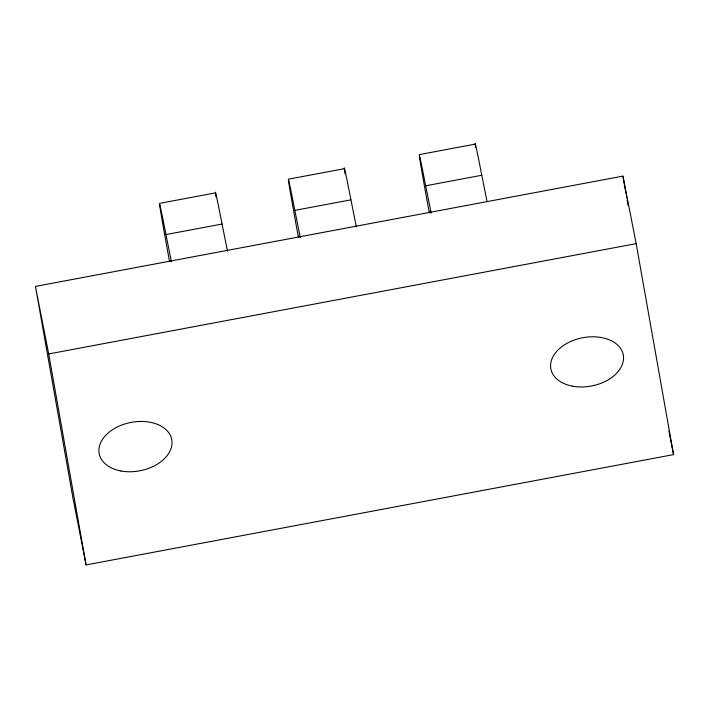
<?xml version="1.0" encoding="UTF-8"?>
<svg xmlns="http://www.w3.org/2000/svg" width="709" height="709" viewBox="0 0 709 709"><rect width="100%" height="100%" fill="white"/><g stroke="black" fill="none" stroke-linecap="round" stroke-linejoin="round"><path stroke-width="1.06" d="M159.49 203.386L215.589 192.857M288.368 179.191L344.468 168.653M419.214 154.624L475.322 144.087M169.486 261.275A95.573 0.869 79.4 0 1 165.95 234.564L222.059 224.035L227.483 251.11M298.365 237.072A95.573 0.869 79.4 0 1 294.838 210.369L350.937 199.832L356.361 226.907M429.22 212.505A95.573 0.869 79.4 0 1 425.684 185.793L481.783 175.265L486.994 201.259M35.45 286.409L622.919 176.107L636.168 243.639L673.55 454.611L86.081 564.913L72.832 497.381L35.45 286.409L48.699 353.942L86.081 564.913M48.699 353.942L636.168 243.639M429.884 212.221L429.654 211.238L429.92 213.143M299.038 236.788L298.817 236.124M170.16 260.992L169.938 260.318M425.684 185.793L431.107 212.877M294.838 210.369L300.262 237.444M165.95 234.564L171.383 261.648M668.924 431.028L673.55 454.611M622.919 176.107L626.003 193.504M626.384 195.675L626.774 197.855M627.155 200.027L628.121 205.468M216.059 197.013A95.573 0.869 79.4 0 1 215.802 195.365M215.704 194.691A95.573 0.869 79.4 0 1 222.059 224.035M345.088 173.785A95.573 0.869 79.4 0 1 350.937 199.832M475.65 147.375A95.573 0.869 79.4 0 1 481.783 175.265M121.009 470.989A36.965 24.593 -11.1 0 0 171.791 439.784A36.965 24.593 -11.1 0 0 113.582 429.042A36.965 24.593 -11.1 0 0 121.009 470.989M572.65 386.201A36.886 24.531 -11.1 0 0 623.317 355.067A36.886 24.531 -11.1 0 0 565.233 344.352A36.886 24.531 -11.1 0 0 572.65 386.201"/></g></svg>
